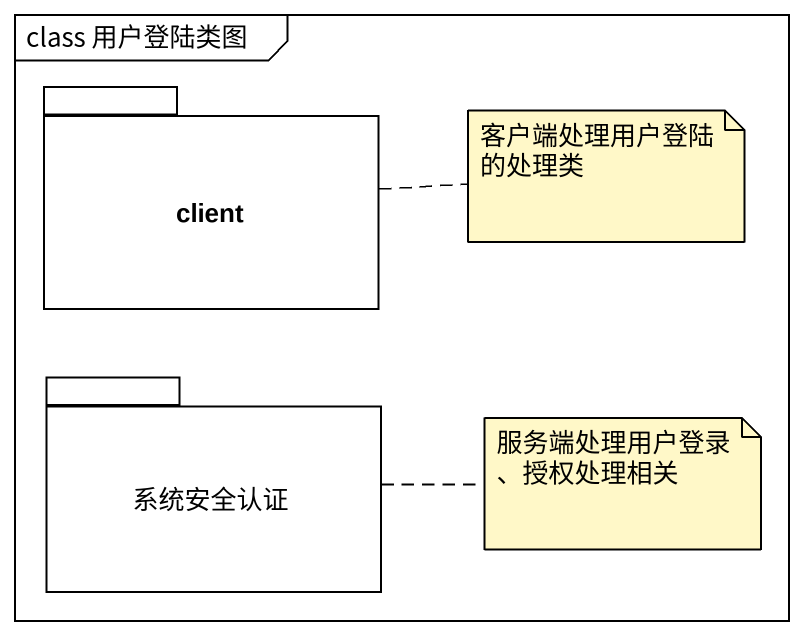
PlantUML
@startuml
mainframe class 用户登陆类图
package client {
}
package 系统安全认证 {
}
note right of client : 客户端处理用户登陆的处理类
note right of 系统安全认证 : 服务端处理用户登录、授权处理相关
@enduml
